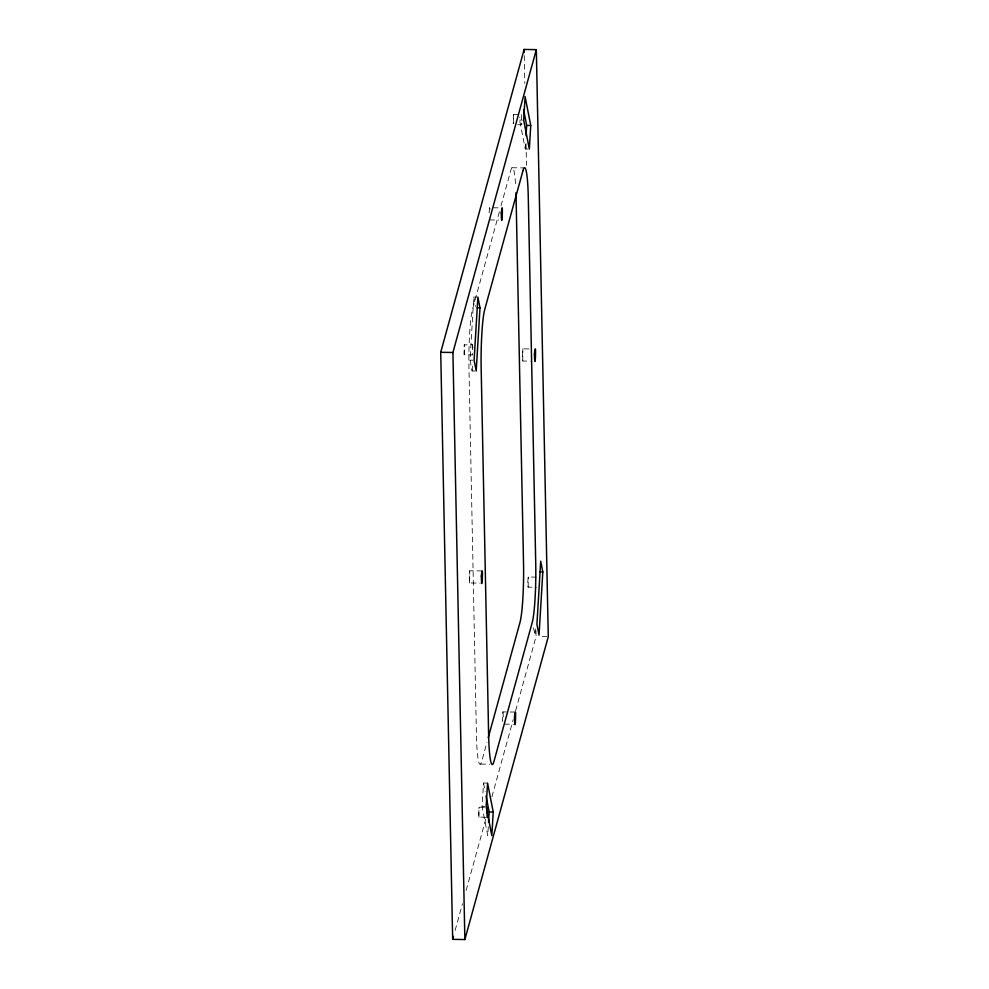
<?xml version="1.0" encoding="UTF-8"?>
<svg xmlns="http://www.w3.org/2000/svg" width="989" height="989" viewBox="0 0 989 989"><rect width="100%" height="100%" fill="white"/><g stroke="black" fill="none" stroke-linecap="round" stroke-linejoin="round"><path stroke-width="0.74" stroke-dasharray="4.95 3.71" d="M489.061 212.796L489.666 207.715L498.827 207.851M474.856 371.011L472.136 370.974L470.035 360.169L473.805 296.984L476.525 297.034M472.136 370.974L472.507 364.805M527.978 149.055L525.27 149.018L519.608 120.089L519.781 117.147M488.282 826.717L487.75 835.569L482.088 806.641L483.51 783.041L487.577 783.115M525.27 149.018L525.616 143.108M535.333 628.905L534.962 635.074L533.108 625.617M513.748 123.699L513.563 114.452L513.155 123.464M521.883 123.823L521.623 124.75L517.556 124.688M499.383 211.807L472.519 309.359A45.989 4.438 -89.1 0 0 468.971 368.489L476.414 734.333A45.989 4.438 -89.1 0 0 481.705 761.394L487.008 742.17M501.015 205.885L510.794 170.405A45.989 4.438 -89.1 0 1 515.702 186.872M455.113 930.451L462.469 903.723M466.153 890.372L485.784 819.115M491.916 796.837L513.18 719.646M515.628 710.732L536.075 636.508L535.927 628.781M521.697 114.576L521.623 124.75M472.915 348.041L472.458 344.728L464.2 344.901L464.138 354.73L472.396 354.903M464.261 354.779L464.323 344.605M472.458 344.728L472.272 354.853M528.954 348.919L522.847 348.82L522.365 359.65L522.773 361.022L530.401 361.146M522.773 361.022L522.847 348.82M481.927 570.962L469.726 570.777L469.416 571.877L469.491 582.929L480.32 583.151M469.651 582.978L469.726 570.777M536.372 577.156L528.237 577.02L527.706 582.595L528.039 587.145L536.31 587.33M528.175 587.194L528.237 577.02M515.108 712.08L502.907 711.882L502.325 721.537M484.425 807.271L479.01 807.185L478.688 816.914L487.07 817.483M478.936 817.359L479.01 807.185M513.563 114.452L518.978 114.526M519.608 120.089L522.328 120.139M511.956 167.734L524.17 167.92M489.592 219.917L498.74 220.065M470.035 360.169L472.742 360.206M542.182 636.607L546.756 636.681M504.353 724.121L513.501 724.257M480.543 764.077L489.691 764.213M482.088 806.641L484.808 806.69M489.666 207.715L490.087 209.087M502.907 711.882L503.463 717.408M473.805 296.984L475.66 306.442M483.51 783.041L485.203 791.719M524.257 55.631L524.825 83.435M526.049 143.689L526.494 165.311"/><path stroke-width="1.48" d="M486.637 811.549L487.144 807.308L487.07 817.483M479.986 307.851L476.204 371.036L474.102 360.231L477.885 297.046L479.986 307.851L477.279 307.814M526.061 135.74L526.68 125.418L523.564 109.507M488.541 822.292L489.159 811.969L486.044 796.058M530.747 125.479L529.338 149.079L523.676 120.164L525.097 96.563L530.747 125.479L526.68 125.418M493.227 812.031L491.817 835.631L486.155 806.715L487.577 783.115L493.227 812.031L489.159 811.969M542.813 571.951L539.03 635.136L536.916 624.331L540.699 561.159L542.813 571.951L540.093 571.914M440.723 352.294L524.133 49.45L536.335 49.648L548.277 636.706L464.867 939.55L452.665 939.352L440.723 352.294L452.925 352.492L536.335 49.648M488.22 737.745L519.979 622.44A45.989 4.438 -89.1 0 0 523.527 563.31L516.085 197.479A45.989 4.438 -89.1 0 0 515.961 192.756M452.665 939.352L453.481 936.385M524.133 49.45L524.195 52.541M452.925 352.492L464.867 939.55M481.322 576.055C481.964 600.224 483.436 556.411 481.322 576.055M501.262 212.981C501.905 237.162 503.376 193.35 501.262 212.981M514.503 717.161C515.145 741.33 516.617 697.517 514.503 717.161M534.443 354.099C535.086 378.268 536.557 334.455 534.443 354.099M522.996 170.603L484.721 309.557A45.989 4.438 -89.1 0 0 481.173 368.687L488.615 734.518A45.989 4.438 -89.1 0 0 493.919 761.579L532.193 622.625A45.989 4.438 -89.1 0 0 535.729 563.507L528.287 197.664A45.989 4.438 -89.1 0 0 522.996 170.603"/></g></svg>
